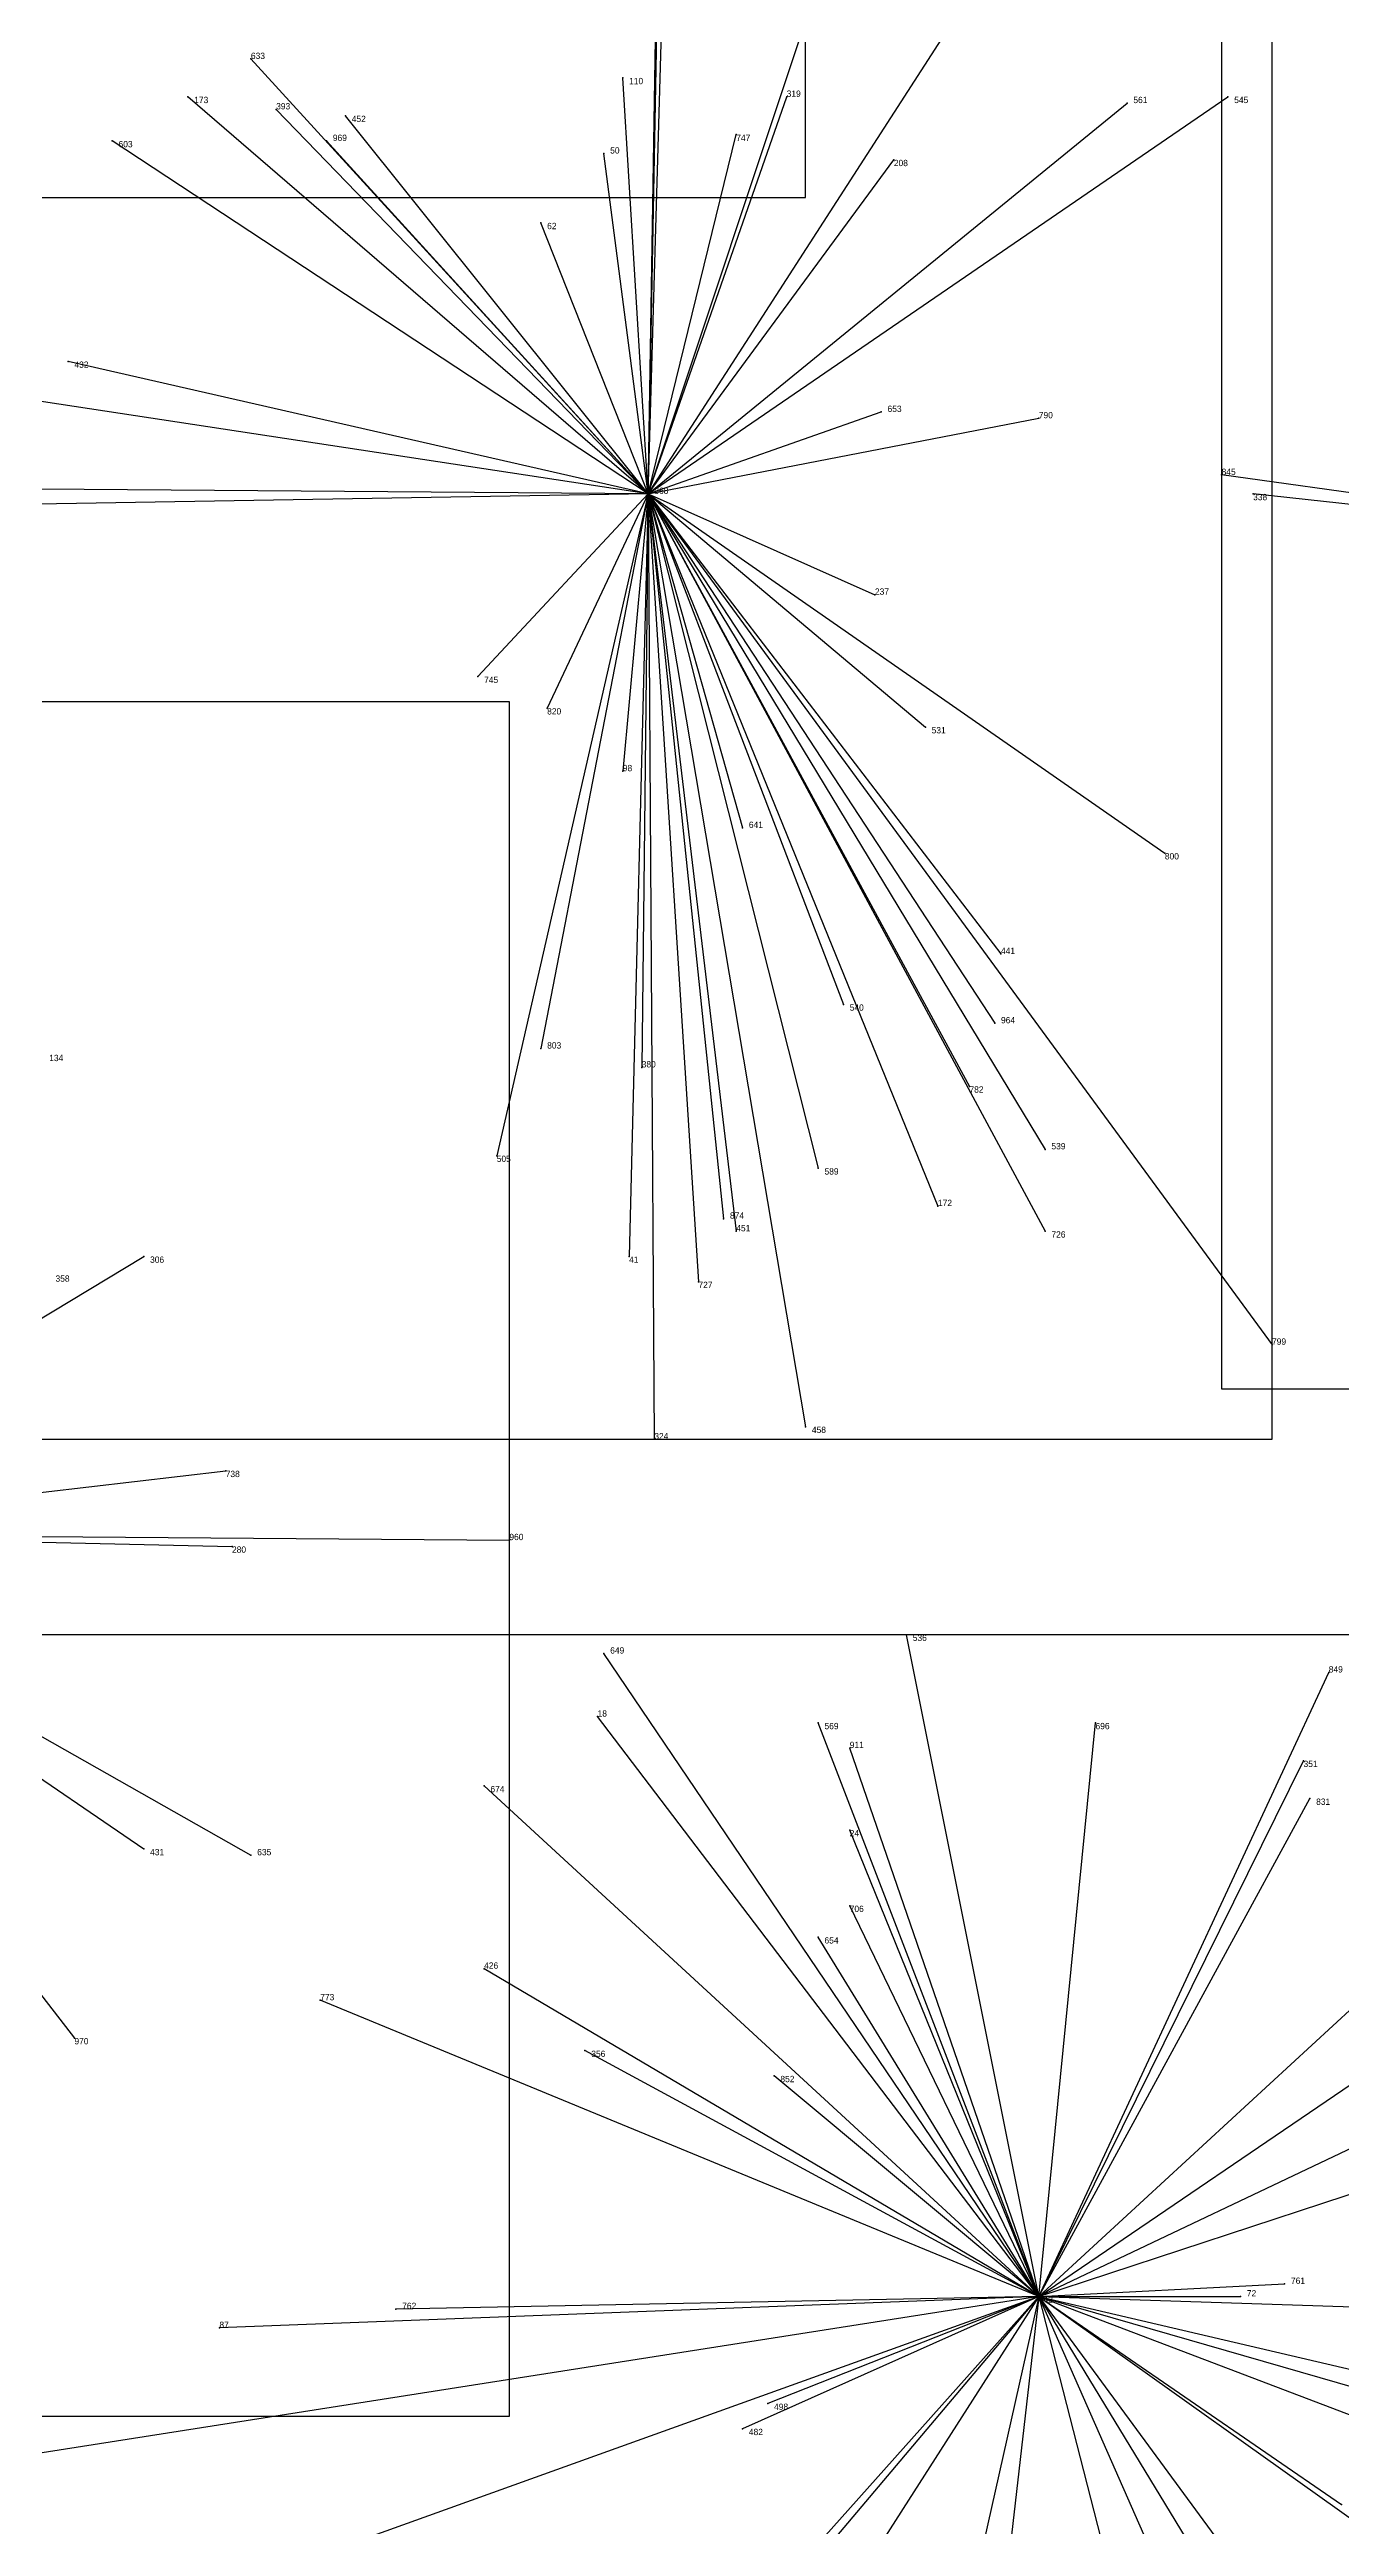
# Model space of a CAD drawing. Extents: x 0 to 1, y 0 to 1.
# Drawn here: x 0.3111 to 0.516, y 0.3655 to 0.7585 of the extents above; entities that cross this region are included whole.
import ezdxf

# ---------------------------------------------------------------- set-up
doc = ezdxf.new("R2010")
doc.units = 0
for name, color, linetype in [('Clients', 3, 'CONTINUOUS'), ('Facilities', 3, 'CONTINUOUS'), ('Facilities_lines', 3, 'CONTINUOUS'), ('Min_max_boxes', 1, 'CONTINUOUS'), ('Normals', 1, 'CONTINUOUS'), ('Source_points', 5, 'CONTINUOUS'), ('Text', 3, 'CONTINUOUS')]:
    doc.layers.add(name, color=color, linetype=linetype)

msp = doc.modelspace()

# ---------------------------------------------------------------- linework, layer by layer
at = {"layer": 'Clients', "color": 5}
for p in [(0.343, 0.757), (0.333, 0.751), (0.402, 0.754), (0.428, 0.751), (0.498, 0.751), (0.347, 0.749), (0.358, 0.748), (0.482, 0.75), (0.321, 0.744), (0.355, 0.744), (0.42, 0.745), (0.399, 0.742), (0.445, 0.741), (0.389, 0.731), (0.314, 0.709), (0.443, 0.701), (0.468, 0.7), (0.497, 0.691), (0.502, 0.688), (0.442, 0.672), (0.379, 0.659), (0.39, 0.654), (0.45, 0.651), (0.402, 0.644), (0.421, 0.635), (0.488, 0.631), (0.462, 0.615), (0.437, 0.607), (0.461, 0.604), (0.389, 0.6), (0.405, 0.597), (0.457, 0.594), (0.382, 0.583), (0.469, 0.584), (0.433, 0.581), (0.452, 0.575), (0.418, 0.573), (0.42, 0.571), (0.469, 0.571), (0.326, 0.567), (0.403, 0.567), (0.414, 0.563), (0.505, 0.553), (0.431, 0.54), (0.407, 0.538), (0.339, 0.533), (0.34, 0.521), (0.384, 0.522), (0.447, 0.507), (0.399, 0.504), (0.514, 0.501), (0.398, 0.494), (0.433, 0.493), (0.477, 0.493), (0.438, 0.489), (0.51, 0.487), (0.38, 0.483), (0.511, 0.481), (0.438, 0.476), (0.326, 0.473), (0.343, 0.472), (0.438, 0.464), (0.433, 0.459), (0.38, 0.454), (0.354, 0.449), (0.315, 0.443), (0.396, 0.441), (0.426, 0.437), (0.5, 0.402), (0.507, 0.404), (0.338, 0.397), (0.366, 0.4), (0.425, 0.385), (0.421, 0.381), (0.516, 0.369)]:
    msp.add_point(p, dxfattribs=at)
at = {"layer": 'Facilities', "color": 3}
for p in [(0.406, 0.688), (0.468, 0.402)]:
    msp.add_point(p, dxfattribs=at)
at = {"layer": 'Facilities_lines', "color": 3}
for p, q in [((0.406, 0.688), (0.408, 0.81)), ((0.406, 0.688), (0.408, 0.792)), ((0.406, 0.688), (0.44, 0.79)), ((0.406, 0.688), (0.409, 0.79)), ((0.406, 0.688), (0.466, 0.781)), ((0.406, 0.688), (0.343, 0.757)), ((0.406, 0.688), (0.333, 0.751)), ((0.406, 0.688), (0.402, 0.754)), ((0.406, 0.688), (0.428, 0.751)), ((0.406, 0.688), (0.498, 0.751)), ((0.406, 0.688), (0.347, 0.749)), ((0.406, 0.688), (0.358, 0.748)), ((0.406, 0.688), (0.482, 0.75)), ((0.406, 0.688), (0.321, 0.744)), ((0.406, 0.688), (0.355, 0.744)), ((0.406, 0.688), (0.42, 0.745)), ((0.406, 0.688), (0.399, 0.742)), ((0.406, 0.688), (0.445, 0.741)), ((0.406, 0.688), (0.389, 0.731)), ((0.406, 0.688), (0.268, 0.709)), ((0.406, 0.688), (0.314, 0.709)), ((0.406, 0.688), (0.443, 0.701)), ((0.406, 0.688), (0.468, 0.7)), ((0.406, 0.688), (0.275, 0.689)), ((0.406, 0.688), (0.287, 0.686)), ((0.406, 0.688), (0.379, 0.659)), ((0.406, 0.688), (0.382, 0.583)), ((0.406, 0.688), (0.389, 0.6)), ((0.406, 0.688), (0.39, 0.654)), ((0.406, 0.688), (0.402, 0.644)), ((0.406, 0.688), (0.403, 0.567)), ((0.406, 0.688), (0.405, 0.597)), ((0.406, 0.688), (0.407, 0.538)), ((0.406, 0.688), (0.431, 0.54)), ((0.406, 0.688), (0.433, 0.581)), ((0.406, 0.688), (0.452, 0.575)), ((0.406, 0.688), (0.42, 0.571)), ((0.406, 0.688), (0.462, 0.615)), ((0.406, 0.688), (0.45, 0.651)), ((0.406, 0.688), (0.469, 0.584)), ((0.406, 0.688), (0.437, 0.607)), ((0.406, 0.688), (0.442, 0.672)), ((0.406, 0.688), (0.469, 0.571)), ((0.406, 0.688), (0.414, 0.563)), ((0.406, 0.688), (0.457, 0.594)), ((0.406, 0.688), (0.505, 0.553)), ((0.406, 0.688), (0.488, 0.631)), ((0.406, 0.688), (0.421, 0.635)), ((0.406, 0.688), (0.418, 0.573)), ((0.406, 0.688), (0.461, 0.604)), ((0.584, 0.679), (0.497, 0.691)), ((0.584, 0.679), (0.502, 0.688)), ((0.253, 0.523), (0.326, 0.567)), ((0.253, 0.523), (0.339, 0.533)), ((0.253, 0.523), (0.34, 0.521)), ((0.253, 0.523), (0.326, 0.473)), ((0.253, 0.523), (0.343, 0.472)), ((0.253, 0.523), (0.384, 0.522)), ((0.253, 0.523), (0.315, 0.443)), ((0.468, 0.402), (0.447, 0.507)), ((0.468, 0.402), (0.399, 0.504)), ((0.468, 0.402), (0.514, 0.501)), ((0.468, 0.402), (0.398, 0.494)), ((0.468, 0.402), (0.433, 0.493)), ((0.468, 0.402), (0.477, 0.493)), ((0.468, 0.402), (0.438, 0.489)), ((0.468, 0.402), (0.51, 0.487)), ((0.468, 0.402), (0.38, 0.483)), ((0.468, 0.402), (0.511, 0.481)), ((0.468, 0.402), (0.438, 0.476)), ((0.468, 0.402), (0.438, 0.464)), ((0.468, 0.402), (0.433, 0.459)), ((0.468, 0.402), (0.38, 0.454)), ((0.468, 0.402), (0.543, 0.453)), ((0.468, 0.402), (0.354, 0.449)), ((0.468, 0.402), (0.518, 0.448)), ((0.468, 0.402), (0.396, 0.441)), ((0.468, 0.402), (0.426, 0.437)), ((0.468, 0.402), (0.529, 0.431)), ((0.468, 0.402), (0.535, 0.424)), ((0.468, 0.402), (0.296, 0.375)), ((0.468, 0.402), (0.326, 0.351)), ((0.468, 0.402), (0.338, 0.397)), ((0.468, 0.402), (0.366, 0.4)), ((0.468, 0.402), (0.401, 0.327)), ((0.468, 0.402), (0.421, 0.381)), ((0.468, 0.402), (0.425, 0.385)), ((0.468, 0.402), (0.427, 0.338)), ((0.468, 0.402), (0.43, 0.357)), ((0.468, 0.402), (0.446, 0.304)), ((0.468, 0.402), (0.46, 0.332)), ((0.468, 0.402), (0.507, 0.404)), ((0.468, 0.402), (0.5, 0.402)), ((0.468, 0.402), (0.489, 0.32)), ((0.468, 0.402), (0.516, 0.369)), ((0.468, 0.402), (0.505, 0.318)), ((0.468, 0.402), (0.54, 0.304)), ((0.468, 0.402), (0.539, 0.375)), ((0.468, 0.402), (0.559, 0.399)), ((0.468, 0.402), (0.527, 0.385)), ((0.468, 0.402), (0.545, 0.384)), ((0.468, 0.402), (0.53, 0.3)), ((0.468, 0.402), (0.527, 0.36))]:
    msp.add_line(p, q, dxfattribs=at)
at = {"layer": 'Min_max_boxes', "color": 1}
for p, q in [((0.431, 0.735), (0.431, 1)), ((0.431, 0.735), (0.431, 1)), ((0.505, 0.538), (0.505, 0.81)), ((0.505, 0.538), (0.505, 0.81)), ((0.497, 0.783), (0.497, 0.546)), ((0.497, 0.783), (0.497, 0.546)), ((0.2, 0.735), (0.431, 0.735)), ((0.2, 0.735), (0.431, 0.735)), ((0.431, 0.735), (0.431, 0.735)), ((0.384, 0.655), (0.162, 0.655)), ((0.384, 0.655), (0.162, 0.655)), ((0.384, 0.383), (0.384, 0.655)), ((0.384, 0.383), (0.384, 0.655)), ((0.384, 0.655), (0.384, 0.655)), ((0.497, 0.546), (0.712, 0.546)), ((0.497, 0.546), (0.712, 0.546)), ((0.497, 0.546), (0.497, 0.546)), ((0.268, 0.538), (0.505, 0.538)), ((0.268, 0.538), (0.505, 0.538)), ((0.505, 0.538), (0.505, 0.538)), ((0.559, 0.507), (0.296, 0.507)), ((0.559, 0.507), (0.296, 0.507)), ((0.162, 0.383), (0.384, 0.383)), ((0.162, 0.383), (0.384, 0.383)), ((0.384, 0.383), (0.384, 0.383))]:
    msp.add_line(p, q, dxfattribs=at)
at = {"layer": 'Normals', "color": 1}
for p, q in [((0.343, 0.757), (0.343, 0.757, 0.1)), ((0.333, 0.751), (0.333, 0.751, 0.1)), ((0.402, 0.754), (0.402, 0.754, 0.1)), ((0.428, 0.751), (0.428, 0.751, 0.1)), ((0.498, 0.751), (0.498, 0.751, 0.1)), ((0.347, 0.749), (0.347, 0.749, 0.1)), ((0.358, 0.748), (0.358, 0.748, 0.1)), ((0.482, 0.75), (0.482, 0.75, 0.1)), ((0.321, 0.744), (0.321, 0.744, 0.1)), ((0.355, 0.744), (0.355, 0.744, 0.1)), ((0.42, 0.745), (0.42, 0.745, 0.1)), ((0.399, 0.742), (0.399, 0.742, 0.1)), ((0.445, 0.741), (0.445, 0.741, 0.1)), ((0.389, 0.731), (0.389, 0.731, 0.1)), ((0.314, 0.709), (0.314, 0.709, 0.1)), ((0.443, 0.701), (0.443, 0.701, 0.1)), ((0.468, 0.7), (0.468, 0.7, 0.1)), ((0.406, 0.688), (0.406, 0.688, 0.1)), ((0.497, 0.691), (0.497, 0.691, 0.1)), ((0.502, 0.688), (0.502, 0.688, 0.1)), ((0.442, 0.672), (0.442, 0.672, 0.1)), ((0.379, 0.659), (0.379, 0.659, 0.1)), ((0.39, 0.654), (0.39, 0.654, 0.1)), ((0.45, 0.651), (0.45, 0.651, 0.1)), ((0.402, 0.644), (0.402, 0.644, 0.1)), ((0.421, 0.635), (0.421, 0.635, 0.1)), ((0.488, 0.631), (0.488, 0.631, 0.1)), ((0.462, 0.615), (0.462, 0.615, 0.1)), ((0.437, 0.607), (0.437, 0.607, 0.1)), ((0.461, 0.604), (0.461, 0.604, 0.1)), ((0.389, 0.6), (0.389, 0.6, 0.1)), ((0.405, 0.597), (0.405, 0.597, 0.1)), ((0.457, 0.594), (0.457, 0.594, 0.1)), ((0.382, 0.583), (0.382, 0.583, 0.1)), ((0.469, 0.584), (0.469, 0.584, 0.1)), ((0.433, 0.581), (0.433, 0.581, 0.1)), ((0.452, 0.575), (0.452, 0.575, 0.1)), ((0.418, 0.573), (0.418, 0.573, 0.1)), ((0.42, 0.571), (0.42, 0.571, 0.1)), ((0.469, 0.571), (0.469, 0.571, 0.1)), ((0.326, 0.567), (0.326, 0.567, 0.1)), ((0.403, 0.567), (0.403, 0.567, 0.1)), ((0.414, 0.563), (0.414, 0.563, 0.1)), ((0.505, 0.553), (0.505, 0.553, 0.1)), ((0.431, 0.54), (0.431, 0.54, 0.1)), ((0.407, 0.538), (0.407, 0.538, 0.1)), ((0.339, 0.533), (0.339, 0.533, 0.1)), ((0.34, 0.521), (0.34, 0.521, 0.1)), ((0.384, 0.522), (0.384, 0.522, 0.1)), ((0.447, 0.507), (0.447, 0.507, 0.1)), ((0.399, 0.504), (0.399, 0.504, 0.1)), ((0.514, 0.501), (0.514, 0.501, 0.1)), ((0.398, 0.494), (0.398, 0.494, 0.1)), ((0.433, 0.493), (0.433, 0.493, 0.1)), ((0.477, 0.493), (0.477, 0.493, 0.1)), ((0.438, 0.489), (0.438, 0.489, 0.1)), ((0.51, 0.487), (0.51, 0.487, 0.1)), ((0.38, 0.483), (0.38, 0.483, 0.1)), ((0.511, 0.481), (0.511, 0.481, 0.1)), ((0.438, 0.476), (0.438, 0.476, 0.1)), ((0.326, 0.473), (0.326, 0.473, 0.1)), ((0.343, 0.472), (0.343, 0.472, 0.1)), ((0.438, 0.464), (0.438, 0.464, 0.1)), ((0.433, 0.459), (0.433, 0.459, 0.1)), ((0.38, 0.454), (0.38, 0.454, 0.1)), ((0.354, 0.449), (0.354, 0.449, 0.1)), ((0.315, 0.443), (0.315, 0.443, 0.1)), ((0.396, 0.441), (0.396, 0.441, 0.1)), ((0.426, 0.437), (0.426, 0.437, 0.1)), ((0.468, 0.402), (0.468, 0.402, 0.1)), ((0.5, 0.402), (0.5, 0.402, 0.1)), ((0.507, 0.404), (0.507, 0.404, 0.1)), ((0.338, 0.397), (0.338, 0.397, 0.1)), ((0.366, 0.4), (0.366, 0.4, 0.1)), ((0.425, 0.385), (0.425, 0.385, 0.1)), ((0.421, 0.381), (0.421, 0.381, 0.1)), ((0.516, 0.369), (0.516, 0.369, 0.1))]:
    msp.add_line(p, q, dxfattribs=at)
at = {"layer": 'Source_points', "color": 5}
for p in [(0.343, 0.757), (0.333, 0.751), (0.402, 0.754), (0.428, 0.751), (0.498, 0.751), (0.347, 0.749), (0.358, 0.748), (0.482, 0.75), (0.321, 0.744), (0.355, 0.744), (0.42, 0.745), (0.399, 0.742), (0.445, 0.741), (0.389, 0.731), (0.314, 0.709), (0.443, 0.701), (0.468, 0.7), (0.406, 0.688), (0.497, 0.691), (0.502, 0.688), (0.442, 0.672), (0.379, 0.659), (0.39, 0.654), (0.45, 0.651), (0.402, 0.644), (0.421, 0.635), (0.488, 0.631), (0.462, 0.615), (0.437, 0.607), (0.461, 0.604), (0.389, 0.6), (0.405, 0.597), (0.457, 0.594), (0.382, 0.583), (0.469, 0.584), (0.433, 0.581), (0.452, 0.575), (0.418, 0.573), (0.42, 0.571), (0.469, 0.571), (0.326, 0.567), (0.403, 0.567), (0.414, 0.563), (0.505, 0.553), (0.431, 0.54), (0.407, 0.538), (0.339, 0.533), (0.34, 0.521), (0.384, 0.522), (0.447, 0.507), (0.399, 0.504), (0.514, 0.501), (0.398, 0.494), (0.433, 0.493), (0.477, 0.493), (0.438, 0.489), (0.51, 0.487), (0.38, 0.483), (0.511, 0.481), (0.438, 0.476), (0.326, 0.473), (0.343, 0.472), (0.438, 0.464), (0.433, 0.459), (0.38, 0.454), (0.354, 0.449), (0.315, 0.443), (0.396, 0.441), (0.426, 0.437), (0.468, 0.402), (0.5, 0.402), (0.507, 0.404), (0.338, 0.397), (0.366, 0.4), (0.425, 0.385), (0.421, 0.381), (0.516, 0.369)]:
    msp.add_point(p, dxfattribs=at)

# ---------------------------------------------------------------- texts
at = {"layer": 'Text', "color": 3}
for s, p in [('633', (0.343, 0.757)), ('173', (0.334, 0.75)), ('110', (0.403, 0.753)), ('319', (0.428, 0.751)), ('561', (0.483, 0.75)), ('545', (0.499, 0.75)), ('393', (0.347, 0.749)), ('452', (0.359, 0.747)), ('603', (0.322, 0.743)), ('969', (0.356, 0.744)), ('50', (0.4, 0.742)), ('747', (0.42, 0.744)), ('208', (0.445, 0.74)), ('62', (0.39, 0.73)), ('432', (0.315, 0.708)), ('653', (0.444, 0.701)), ('790', (0.468, 0.7)), ('845', (0.497, 0.691)), ('868', (0.407, 0.688)), ('338', (0.502, 0.687)), ('237', (0.442, 0.672)), ('745', (0.38, 0.658)), ('820', (0.39, 0.653)), ('531', (0.451, 0.65)), ('98', (0.402, 0.644)), ('641', (0.422, 0.635)), ('800', (0.488, 0.63)), ('441', (0.462, 0.615)), ('540', (0.438, 0.606)), ('964', (0.462, 0.604)), ('134', (0.311, 0.598)), ('803', (0.39, 0.6)), ('380', (0.405, 0.597)), ('782', (0.457, 0.593)), ('505', (0.382, 0.582)), ('539', (0.47, 0.584)), ('589', (0.434, 0.58)), ('874', (0.419, 0.573)), ('172', (0.452, 0.575)), ('451', (0.42, 0.571)), ('726', (0.47, 0.57)), ('306', (0.327, 0.566)), ('41', (0.403, 0.566)), ('358', (0.312, 0.563)), ('727', (0.414, 0.562)), ('799', (0.505, 0.553)), ('324', (0.407, 0.538)), ('458', (0.432, 0.539)), ('738', (0.339, 0.532)), ('960', (0.384, 0.522)), ('280', (0.34, 0.52)), ('536', (0.448, 0.506)), ('649', (0.4, 0.504)), ('849', (0.514, 0.501)), ('18', (0.398, 0.494)), ('569', (0.434, 0.492)), ('696', (0.477, 0.492)), ('911', (0.438, 0.489)), ('351', (0.51, 0.486)), ('674', (0.381, 0.482)), ('831', (0.512, 0.48)), ('24', (0.438, 0.475)), ('431', (0.327, 0.472)), ('635', (0.344, 0.472)), ('706', (0.438, 0.463)), ('654', (0.434, 0.458)), ('426', (0.38, 0.454)), ('773', (0.354, 0.449)), ('970', (0.315, 0.442)), ('356', (0.397, 0.44)), ('852', (0.427, 0.436)), ('761', (0.508, 0.404)), ('762', (0.367, 0.4)), ('542', (0.468, 0.401)), ('72', (0.501, 0.402)), ('87', (0.338, 0.397)), ('498', (0.426, 0.384)), ('482', (0.422, 0.38))]:
    msp.add_text(s, height=0.001, dxfattribs=at).set_placement(p)

doc.saveas('drawing.dxf')
